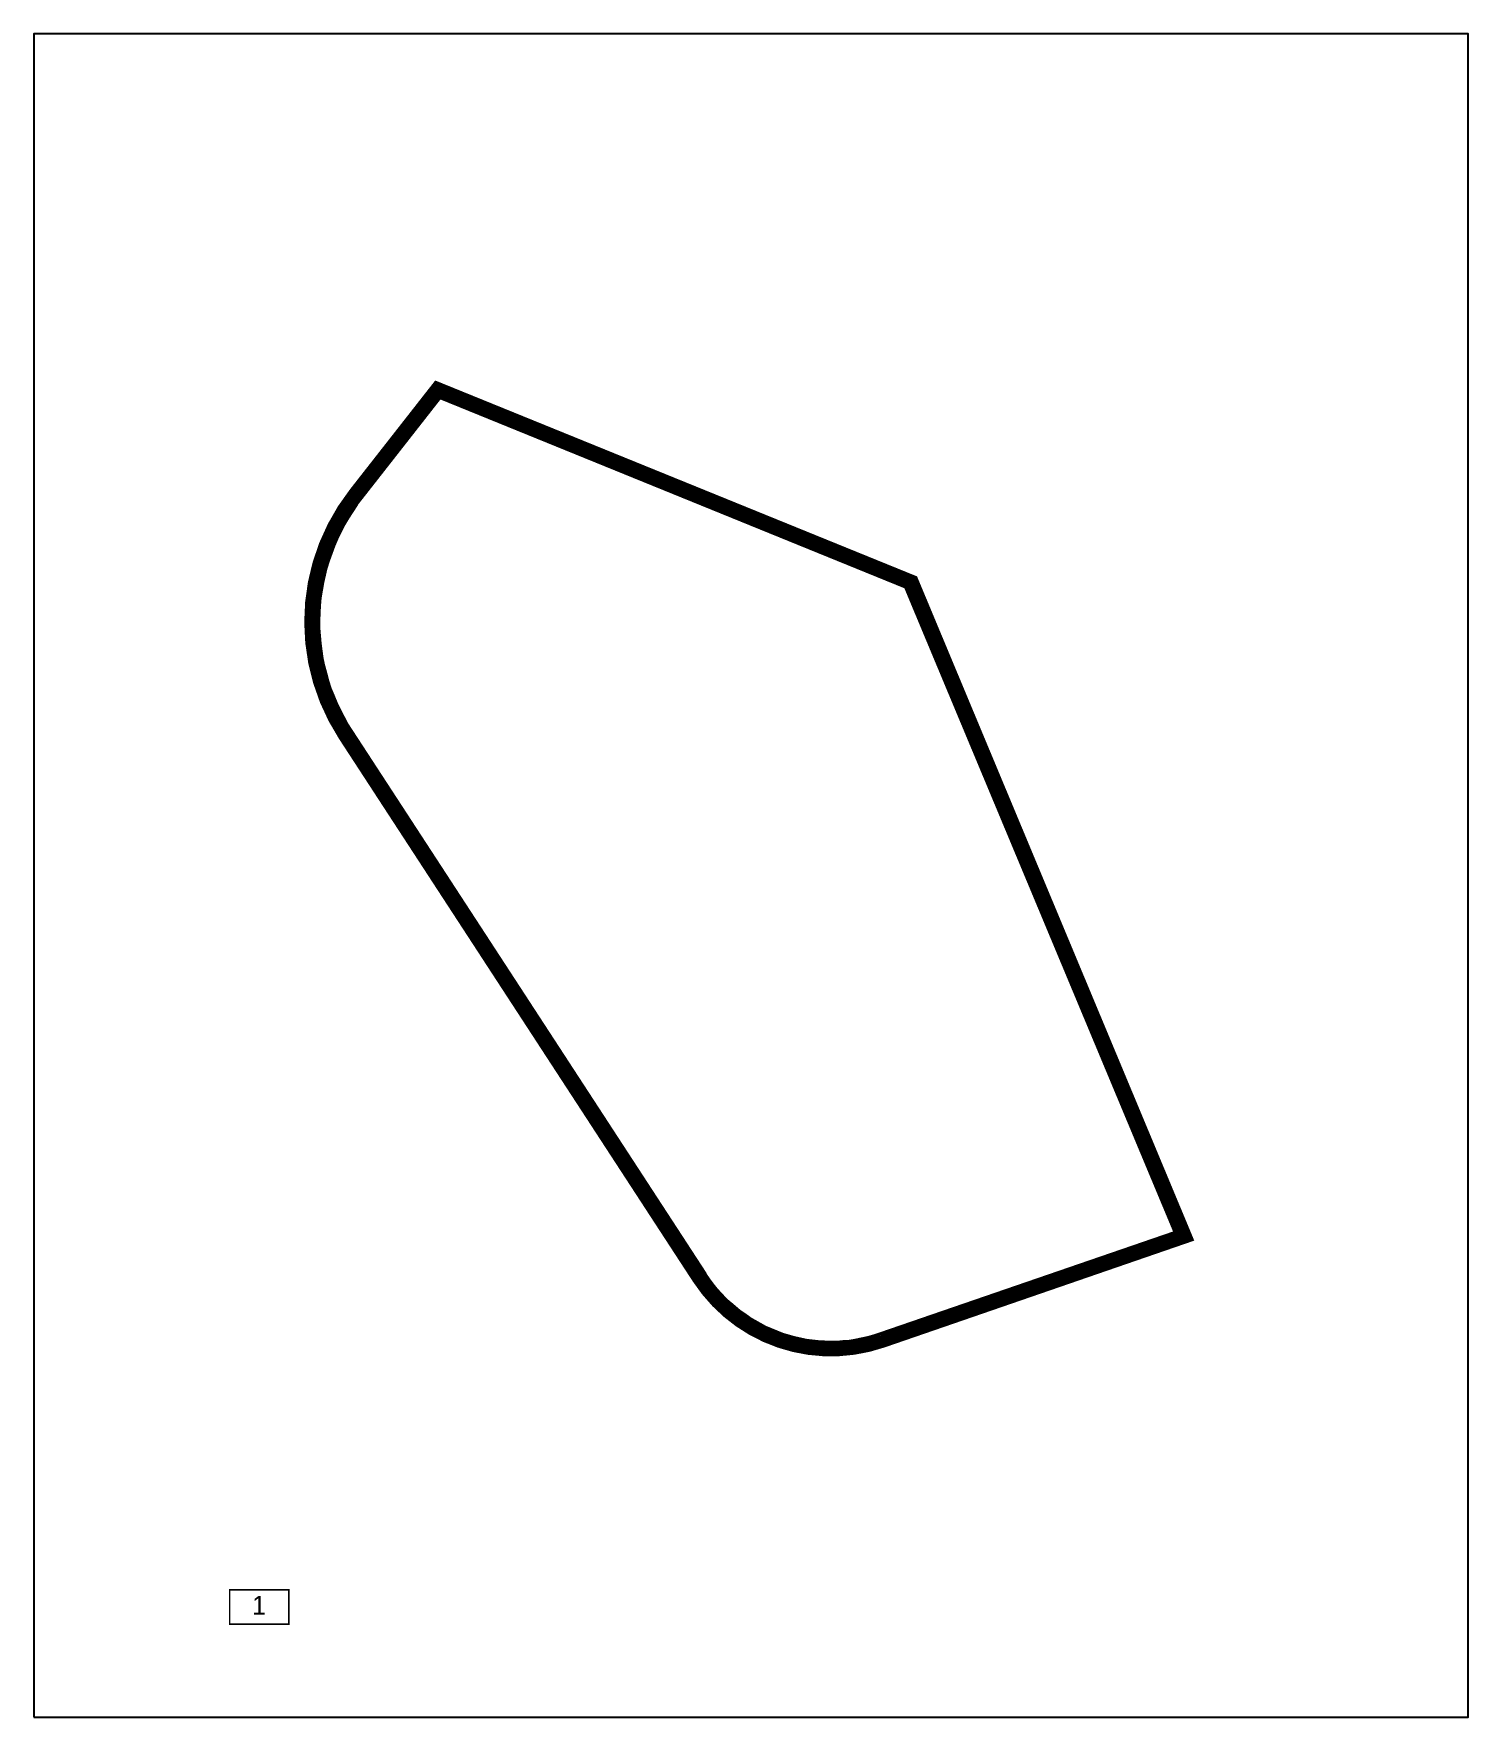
# Model space of a CAD drawing. Extents: x 186075 to 186132.5, y 655636.5 to 655704.
import ezdxf
from ezdxf.enums import TextEntityAlignment as Align

# ---------------------------------------------------------------- set-up
doc = ezdxf.new("R2010")
doc.units = 0
doc.header["$LTSCALE"] = 1.25
doc.header["$MEASUREMENT"] = 0
for name, color, linetype in [('hadpasa', 255, 'Continuous'), ('pgvul1', 253, 'Continuous'), ('pgvul2', 150, 'Continuous')]:
    doc.layers.add(name, color=color, linetype=linetype)
doc.styles.add('STYLE1', font='hebtxt')

# ---------------------------------------------------------------- blocks, each defined once
blk = doc.blocks.new('hadpasa')
at = {"layer": 'hadpasa', "const_width": 0.25}
blk.add_lwpolyline([(-4.82, -2.88), (-4.82, 2.64), (4.65, 2.64), (4.65, -2.88)], close=True, dxfattribs=at)
at = {"style": 'STYLE1'}
blk.add_attdef('PAGE', text='', height=3, dxfattribs=at).set_placement((-0.11, -1.34), align=Align.CENTER)
at = {"style": 'STYLE1', "flags": 1}
for tag, p in [('SIZE', (-1.63, -4.27)), ('SCALE', (-1.59, -5.2)), ('PAGES', (-1.57, -6.31))]:
    blk.add_attdef(tag, p, '', height=0.75, dxfattribs=at)

msp = doc.modelspace()

# ---------------------------------------------------------------- linework, layer by layer
at = {"layer": 'hadpasa'}
msp.add_lwpolyline([(186074.953, 655636.47), (186132.453, 655636.47), (186132.453, 655703.97), (186074.953, 655703.97)], close=True, dxfattribs=at)
at = {"layer": 'pgvul1'}
msp.add_lwpolyline([(186088.1, 655685.33, 0.320856), (186087.69, 655676.03), (186101.88, 655654.26, 0.34429), (186108.87, 655651.87), (186120.67, 655655.94), (186109.9, 655681.75), (186091.24, 655689.34)], format="xyb", close=True, dxfattribs=at)
at = {"layer": 'pgvul2', "const_width": 0.6}
msp.add_lwpolyline([(186087.864, 655685.515, 0.320852), (186087.439, 655675.866), (186101.629, 655654.096, 0.344279), (186108.968, 655651.586), (186121.07, 655655.761), (186110.129, 655681.981), (186091.143, 655689.703)], format="xyb", close=True, dxfattribs=at)

# ---------------------------------------------------------------- block references
at = {"layer": 'hadpasa', "xscale": 0.25, "yscale": 0.25, "zscale": 0.25}
msp.add_blockref('hadpasa', (186084.014, 655640.923), dxfattribs=at).add_auto_attribs({'PAGE': '1'})

doc.saveas('drawing.dxf')
